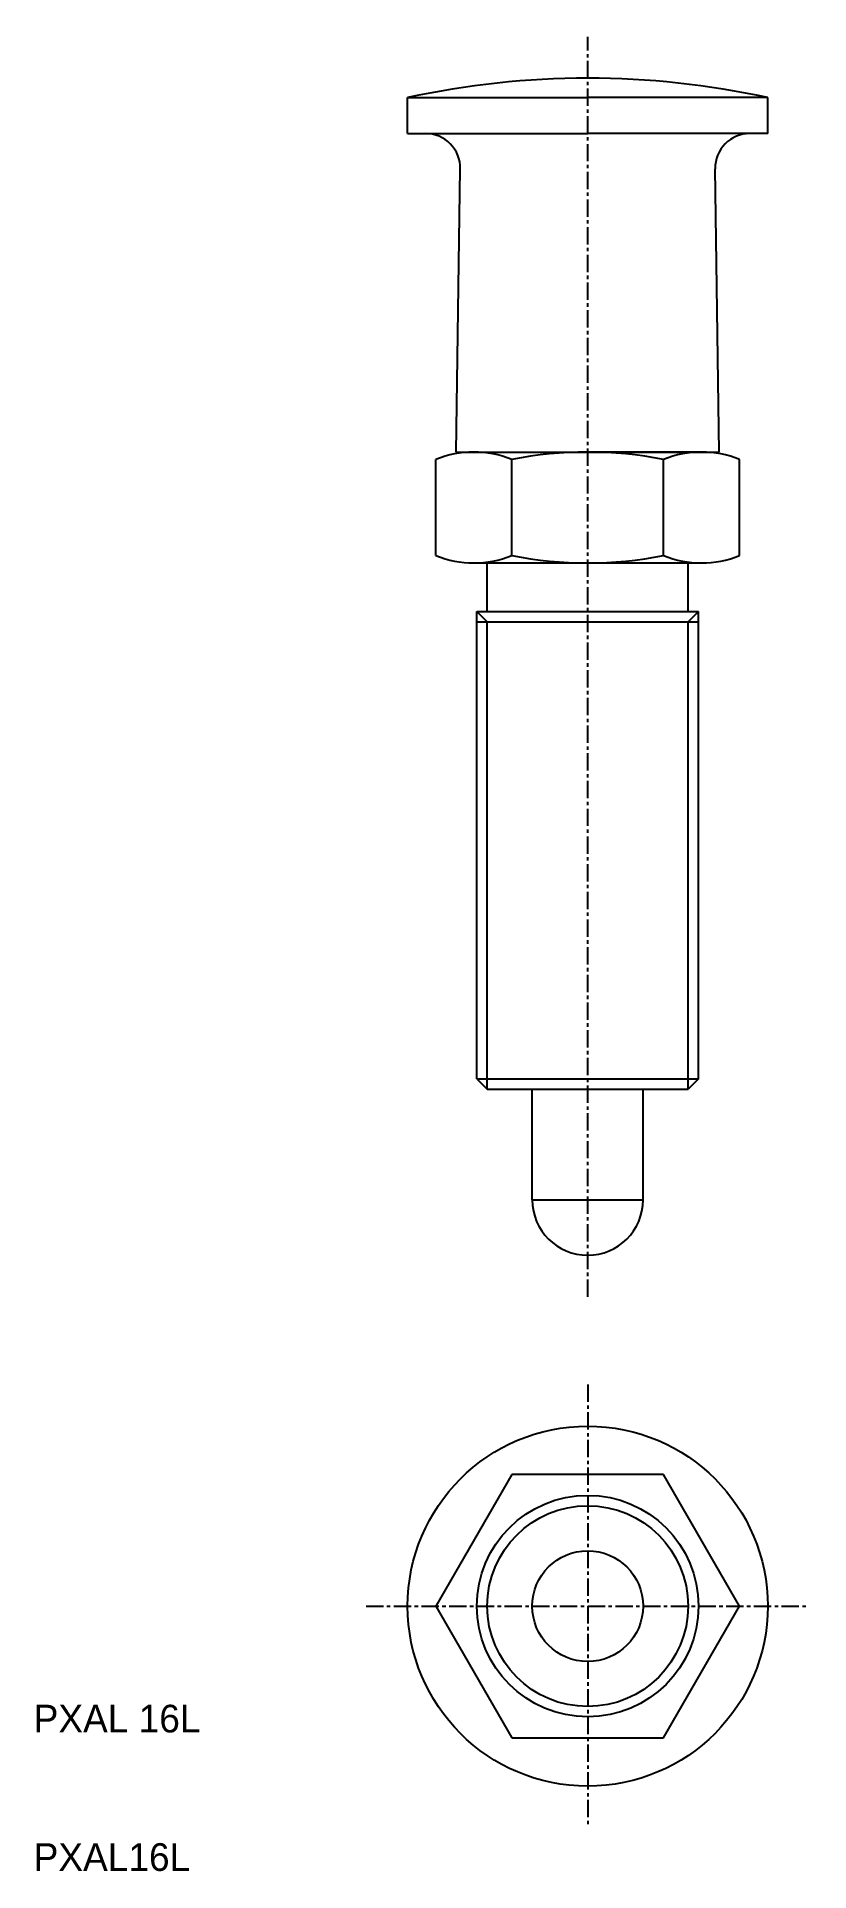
# Model space of a CAD drawing. Extents: x 295 to 351, y 140 to 273.
import ezdxf

# ---------------------------------------------------------------- set-up
doc = ezdxf.new("R2010")
doc.units = 0
doc.linetypes.add('CENTER', pattern=[2, 1.25, -0.25, 0.25, -0.25])
doc.layers.get('0').update_dxf_attribs({"color": 1, "linetype": 'CONTINUOUS'})
doc.layers.add('CENTER', color=1, linetype='CONTINUOUS')

msp = doc.modelspace()

# ---------------------------------------------------------------- linework, layer by layer
at = {"linetype": 'CONTINUOUS'}
for p, q in [((322.257364, 268.292612), (335.257364, 268.292612)), ((322.257364, 265.692612), (322.257364, 268.292612)), ((348.257364, 268.292612), (335.257364, 268.292612)), ((348.257364, 265.692612), (348.257364, 268.292612)), ((322.257364, 265.692612), (323.557364, 265.692612)), ((323.557364, 265.692612), (335.257364, 265.692612)), ((346.957364, 265.692612), (335.257364, 265.692612)), ((348.257364, 265.692612), (346.957364, 265.692612)), ((325.757364, 242.692612), (326.057095, 263.155998)), ((344.757364, 242.692612), (344.457632, 263.155998)), ((325.757364, 242.692612), (344.757364, 242.692612)), ((327.030122, 242.692612), (335.257364, 242.692612)), ((343.484605, 242.692612), (335.257364, 242.692612)), ((324.287708, 235.225369), (324.287708, 242.159854)), ((329.772536, 235.225369), (329.772536, 242.159854)), ((340.742191, 235.225369), (340.742191, 242.159854)), ((346.227019, 235.225369), (346.227019, 242.159854)), ((327.030122, 234.692612), (335.257364, 234.692612)), ((328.007364, 231.192612), (328.007364, 234.692612)), ((335.257364, 234.692612), (343.484605, 234.692612)), ((342.507364, 231.192612), (342.507364, 234.692612)), ((327.257364, 197.442612), (327.257364, 231.192612)), ((327.257364, 231.192612), (343.257364, 231.192612)), ((327.257364, 231.192612), (328.007364, 230.442612)), ((343.257364, 231.192612), (342.507364, 230.442612)), ((343.257364, 197.442612), (343.257364, 231.192612)), ((327.257364, 230.442612), (343.257364, 230.442612)), ((328.007364, 196.692612), (328.007364, 230.442612)), ((342.507364, 196.692612), (342.507364, 230.442612)), ((327.257364, 197.442612), (328.007364, 196.692612)), ((327.257364, 197.442612), (343.257364, 197.442612)), ((343.257364, 197.442612), (342.507364, 196.692612)), ((328.007364, 196.692612), (342.507364, 196.692612)), ((331.257364, 188.692612), (331.257364, 196.692612)), ((339.257364, 188.692612), (339.257364, 196.692612)), ((331.257364, 188.692612), (339.257364, 188.692612)), ((329.772536, 168.85331), (324.287708, 159.35331)), ((340.742191, 168.85331), (329.772536, 168.85331)), ((346.227019, 159.35331), (340.742191, 168.85331)), ((324.287708, 159.35331), (329.772536, 149.85331)), ((340.742191, 149.85331), (346.227019, 159.35331)), ((329.772536, 149.85331), (340.742191, 149.85331))]:
    msp.add_line(p, q, dxfattribs=at)
for radius in [13, 8, 7.25, 4]:
    msp.add_circle((335.257364, 159.35331), radius, dxfattribs=at)
for centre, radius, start, end in [((335.257364, 208.635469), 61.057143, 90, 102.293251), ((335.257364, 208.635469), 61.057143, 77.706749, 90), ((323.557364, 263.192612), 2.5, 359.160836, 450), ((346.957364, 263.192612), 2.5, 90, 180.839164), ((327.030122, 235.367828), 7.324784, 68.012642, 111.987358), ((335.257364, 214.192612), 28.5, 78.904197, 101.095803), ((343.484605, 235.367828), 7.324784, 68.012642, 111.987358), ((327.030122, 242.017396), 7.324784, 248.012642, 291.987358), ((335.257364, 263.192612), 28.5, 258.904197, 281.095803), ((343.484605, 242.017396), 7.324784, 248.012642, 291.987358), ((335.257364, 188.692612), 4, 180, 360)]:
    msp.add_arc(centre, radius, start, end, dxfattribs=at)
at = {"layer": 'CENTER', "linetype": 'CENTER'}
for p, q in [((335.257364, 181.692612), (335.257364, 272.692612)), ((335.257364, 175.35331), (335.257364, 143.35331)), ((319.257364, 159.35331), (351.257364, 159.35331))]:
    msp.add_line(p, q, dxfattribs=at)

# ---------------------------------------------------------------- texts
for s, p in [('PXAL 16L', (295.257364, 150.230986)), ('PXAL16L', (295.257364, 140.230986))]:
    msp.add_text(s, height=2).set_placement(p)

doc.saveas('drawing.dxf')
